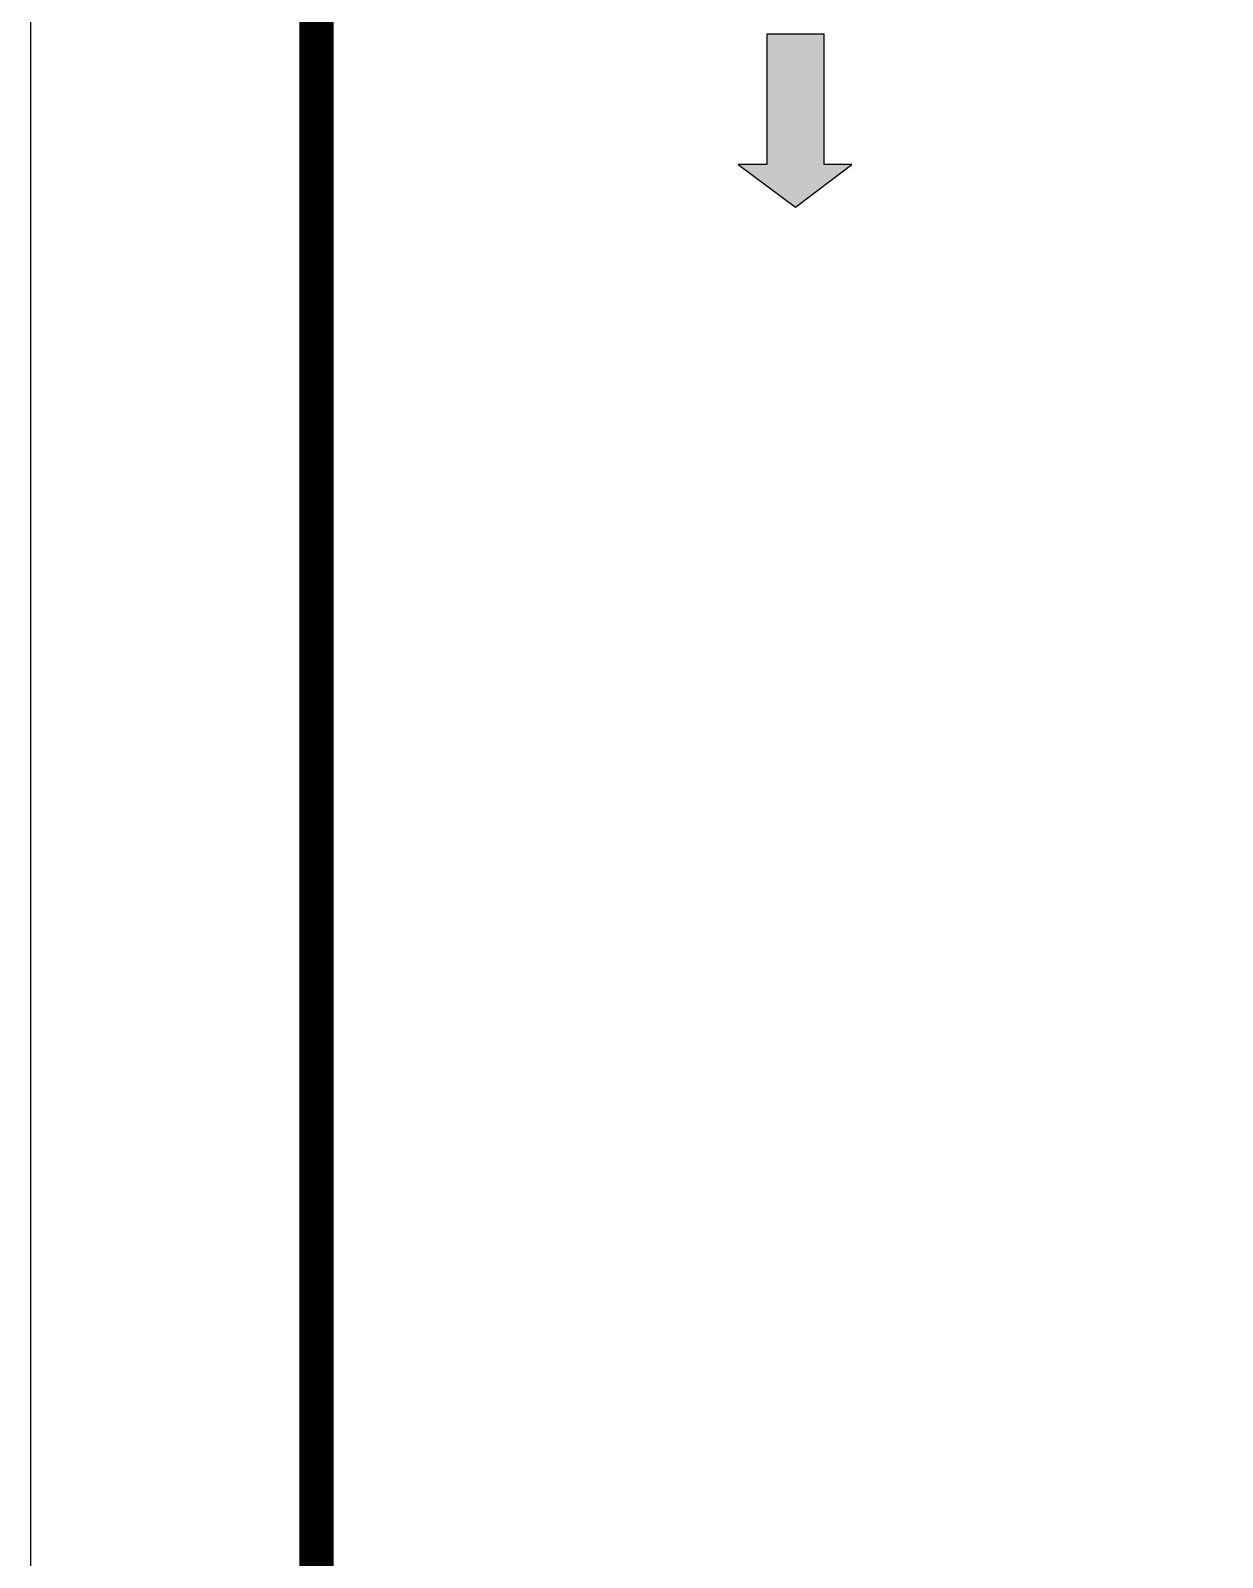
# Model space of a CAD drawing. Header units: millimetres. Extents: x -967 to 563, y -1588 to 506.
# Drawn here: x 20.89 to 31.32, y -279.4 to -266.04 of the extents above; entities that cross this region are included whole.
import ezdxf

# ---------------------------------------------------------------- set-up
doc = ezdxf.new("R2010")
doc.units = ezdxf.units.MM
doc.linetypes.add('CONTINU', pattern=[0])
doc.layers.add('00 - IMPPER - FOLHA - BORDAS', color=1, linetype='Continuous')

# ---------------------------------------------------------------- blocks, each defined once
blk = doc.blocks.new('a0 impper')
at = {"layer": '00 - IMPPER - FOLHA - BORDAS'}
blk.add_lwpolyline([(2701.089, 1145.411), (2701.089, 1115.711), (2819.989, 1115.711), (2819.989, 1199.811), (2702.589, 1199.811)], dxfattribs=at)
at = {"layer": '00 - IMPPER - FOLHA - BORDAS', "const_width": 0.3}
blk.add_lwpolyline([(2703.589, 1116.711), (2818.989, 1116.711), (2818.989, 1198.811), (2703.589, 1198.811)], close=True, dxfattribs=at)
blk = doc.blocks.new('EIXOS DE OBRA TERREO1')
at = {"linetype": 'CONTINU', "ltscale": 0.05}
h = blk.add_hatch(color=8, dxfattribs=at)
h.dxf.hatch_style = 1
h.paths.add_polyline_path([(699.5048, -179.2411), (699.5048, -180.3785), (699.2548, -180.3785), (699.7548, -180.7535), (700.2492, -180.3785), (700.0048, -180.3785), (700.0048, -179.2411)])
at = {"elevation": -0.0202}
blk.add_lwpolyline([(699.5048, -179.2411), (699.5048, -180.3785), (699.2548, -180.3785), (699.7548, -180.7535), (700.2492, -180.3785), (700.0048, -180.3785), (700.0048, -179.2411)], close=True, dxfattribs=at)

msp = doc.modelspace()

# ---------------------------------------------------------------- block references
msp.add_blockref('a0 impper', (-2680.1975, -1411.0778))
at = {"color": 9, "linetype": 'ByBlock'}
msp.add_blockref('EIXOS DE OBRA TERREO1', (-672.1735, -86.8324), dxfattribs=at)

doc.saveas('drawing.dxf')
